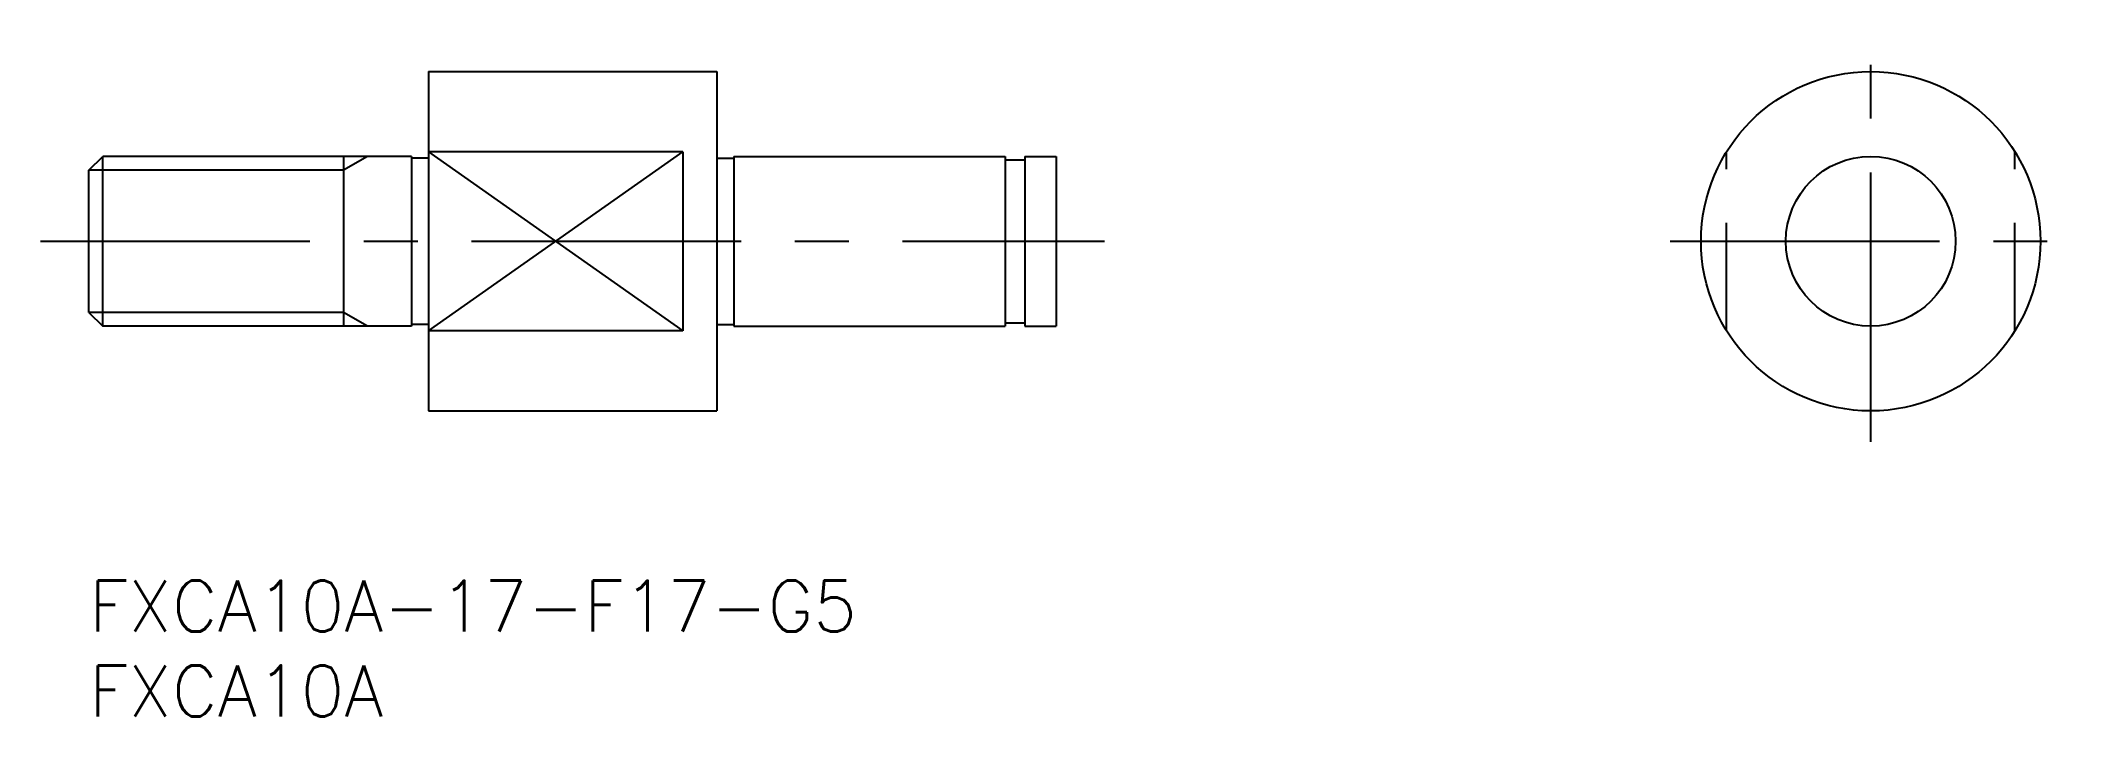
# Model space of a CAD drawing. Extents: x -3 to 117, y -8 to 32.
import ezdxf

# ---------------------------------------------------------------- set-up
doc = ezdxf.new("R2010")
doc.units = 0
doc.header["$LTSCALE"] = 0.5
doc.linetypes.add('CENTER', pattern=[50.8, 31.75, -6.35, 6.35, -6.35])
doc.linetypes.add('DASHED', pattern=[19.05, 12.7, -6.35])
for name, color, linetype in [('MSM_CENTER', 1, 'CENTER'), ('MSM_CONTINUOUS', 7, 'CONTINUOUS'), ('MSM_DASHED', 4, 'DASHED'), ('MSM_NARROW', 5, 'CONTINUOUS'), ('MSM_PART_NUMBER', 7, 'CONTINUOUS')]:
    doc.layers.add(name, color=color, linetype=linetype)
doc.styles.get("Standard").update_dxf_attribs({"font": 'txt.shx', "height": 3, "bigfont": 'bigfont.shx'})

# ---------------------------------------------------------------- blocks, each defined once
blk = doc.blocks.new('*U3')
at = {"layer": 'MSM_PART_NUMBER'}
blk.add_text('FXCA10A-17-F17-G5', height=3, dxfattribs=at).set_placement((0, -3))
blk = doc.blocks.new('*U4')
at = {"layer": 'MSM_PART_NUMBER'}
blk.add_text('FXCA10A', height=3, dxfattribs=at).set_placement((0, -8))

msp = doc.modelspace()

# ---------------------------------------------------------------- linework, layer by layer
at = {"layer": 'MSM_CENTER'}
for p, q in [((105, 8.18), (105, 31.82)), ((-2.85, 20), (59.85, 20)), ((93.18, 20), (116.82, 20))]:
    msp.add_line(p, q, dxfattribs=at)
at = {"layer": 'MSM_CONTINUOUS'}
for p, q in [((20, 30), (20, 10)), ((20, 30), (37, 30)), ((37, 30), (37, 10)), ((35, 25.27), (20, 25.27)), ((35, 25.27), (35, 14.73)), ((0, 24.19), (0.81, 25)), ((0, 15.81), (0, 24.19)), ((0.81, 15), (0.81, 25)), ((19, 25), (0.81, 25)), ((15, 25), (15, 15)), ((19, 25), (19, 15)), ((20, 24.9), (19, 24.9)), ((37, 24.9), (38, 24.9)), ((38, 25), (54, 25)), ((38, 25), (38, 15)), ((54, 25), (54, 15)), ((54, 24.8), (55.15, 24.8)), ((55.15, 25), (55.15, 15)), ((55.15, 25), (57, 25)), ((57, 25), (57, 15)), ((0, 15.81), (0.81, 15)), ((19, 15), (0.81, 15)), ((20, 15.1), (19, 15.1)), ((35, 14.73), (20, 14.73)), ((37, 15.1), (38, 15.1)), ((38, 15), (54, 15)), ((54, 15.2), (55.15, 15.2)), ((55.15, 15), (57, 15)), ((20, 10), (37, 10))]:
    msp.add_line(p, q, dxfattribs=at)
for radius in [10, 5]:
    msp.add_circle((105, 20), radius, dxfattribs=at)
at = {"layer": 'MSM_DASHED'}
for p, q in [((96.5, 14.73), (96.5, 25.27)), ((113.5, 14.73), (113.5, 25.27))]:
    msp.add_line(p, q, dxfattribs=at)
at = {"layer": 'MSM_NARROW'}
for p, q in [((20, 25.27), (35, 14.73)), ((20, 14.73), (35, 25.27)), ((15, 24.19), (0, 24.19)), ((16.41, 25), (15, 24.19)), ((15, 15.81), (0, 15.81)), ((16.41, 15), (15, 15.81))]:
    msp.add_line(p, q, dxfattribs=at)

# ---------------------------------------------------------------- block references
at = {"layer": 'MSM_CONTINUOUS'}
for name in ['*U3', '*U4']:
    msp.add_blockref(name, (0, 0), dxfattribs=at)

doc.saveas('drawing.dxf')
